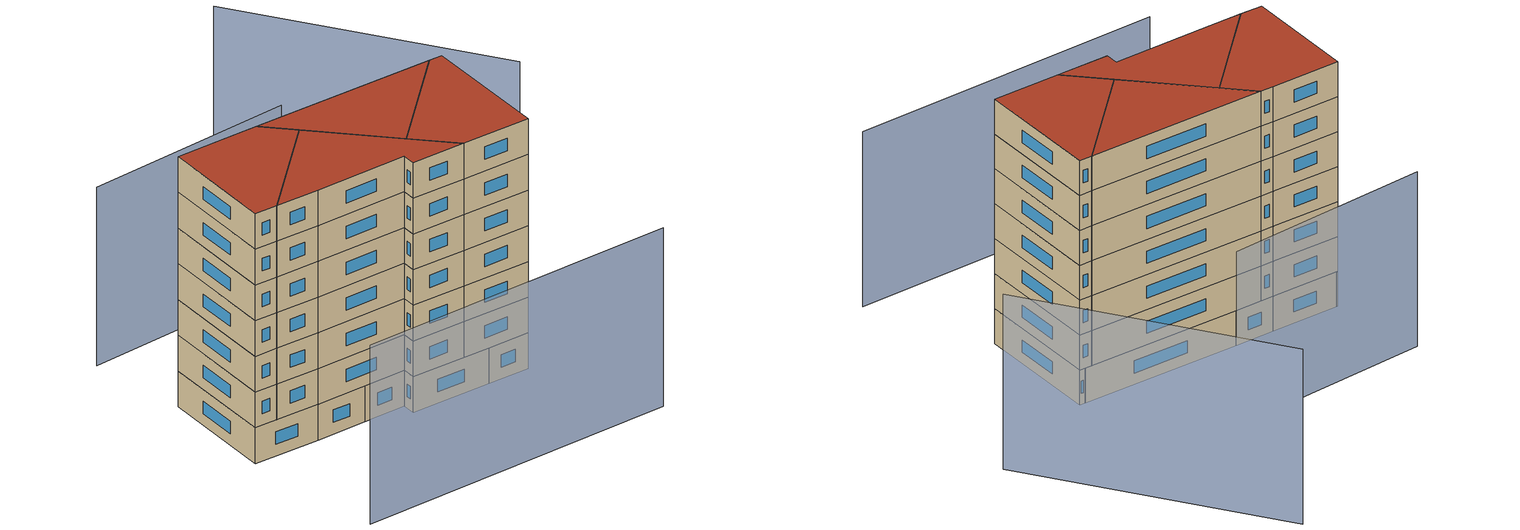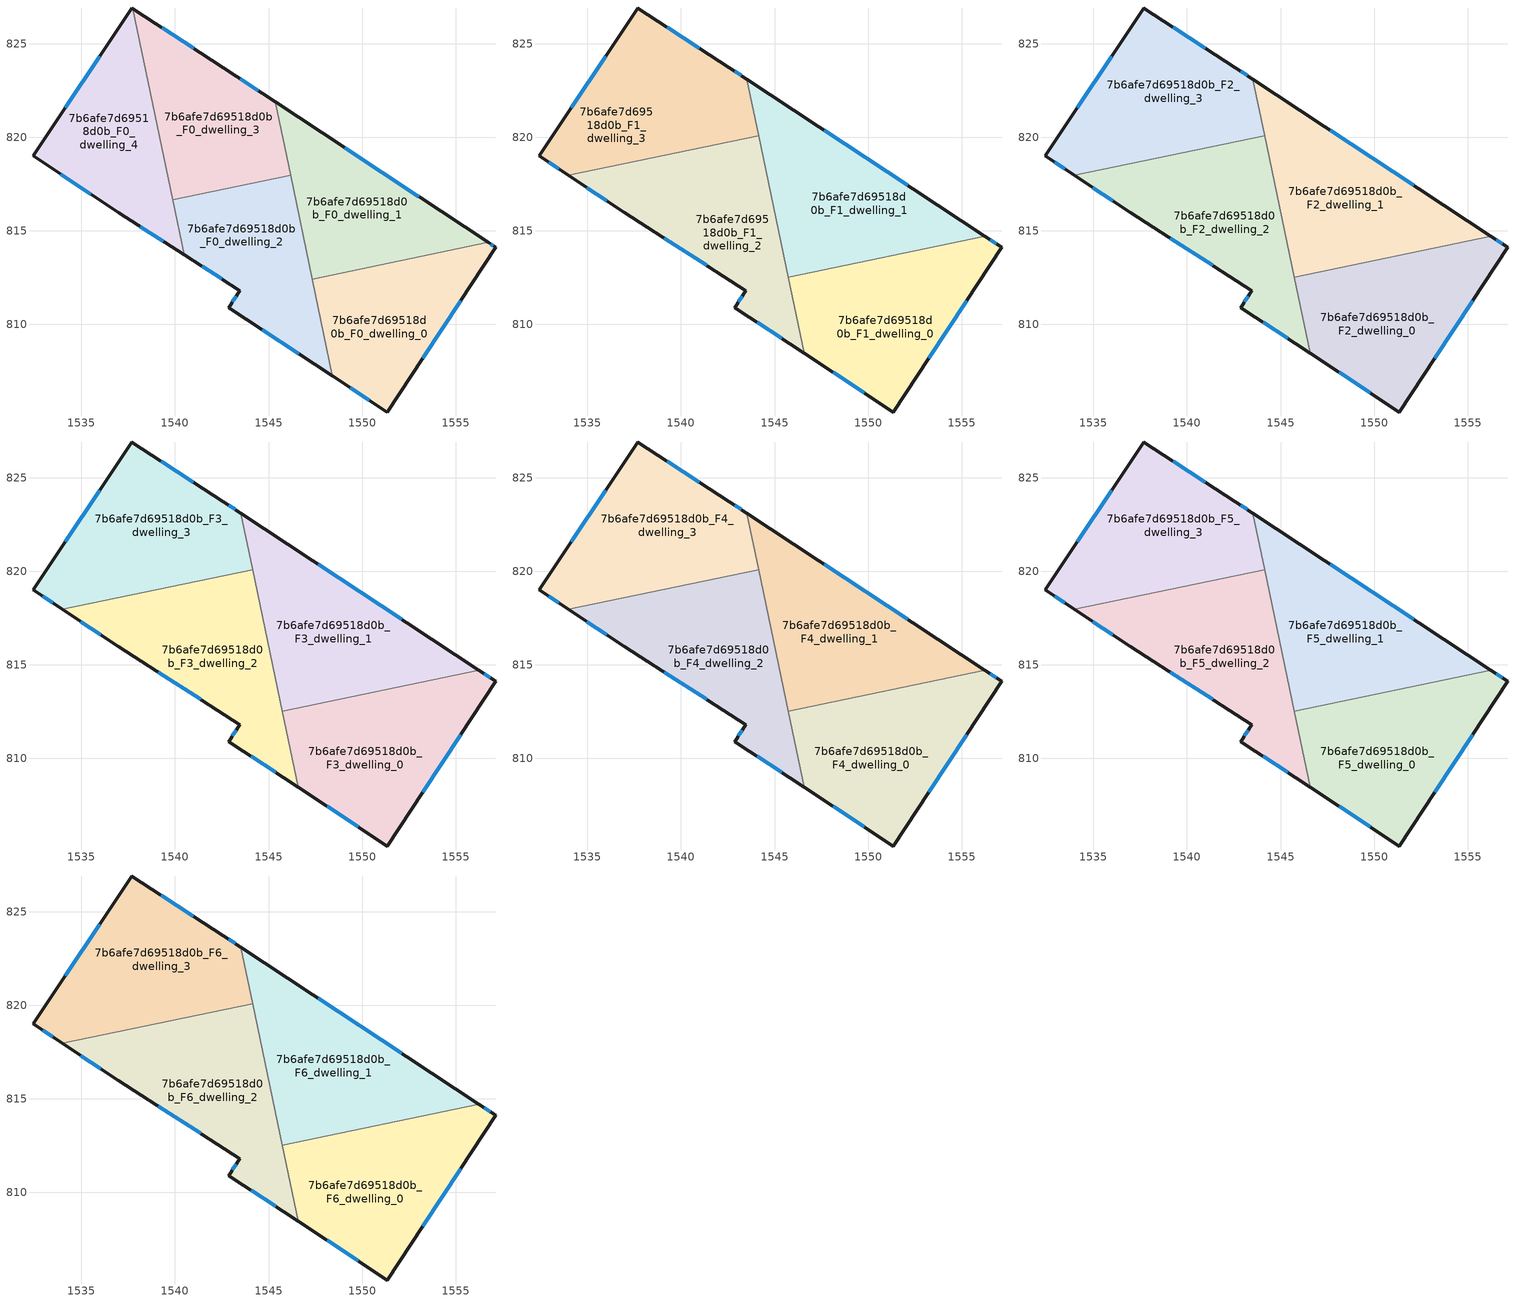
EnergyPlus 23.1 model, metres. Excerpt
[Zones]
7b6afe7d69518d0b_F0_dwelling_0
 floor ground (EU_floor_Construction): 1557.14,814.11 1551.34,805.32 1548.42,807.25 1547.34,812.42 1556.73,814.38 z0
 wall outside (EU_wall_Construction): 1548.42,807.25 1551.34,805.32 1557.14,814.11 1556.73,814.38 z0:3
 wall to 7b6afe7d69518d0b_F0_dwelling_1 (EU_wall_Construction): 1556.73,814.38 1547.34,812.42 z0:3
 wall to 7b6afe7d69518d0b_F0_dwelling_2 (EU_wall_Construction): 1547.34,812.42 1548.42,807.25 z0:3
 window (EU_Window_Construction): 1557.01,814.2 1556.87,814.3 / 1553.23,808.18 1555.26,811.25 / 1549.37,806.62 1550.39,805.95 z0.98:2.02
7b6afe7d69518d0b_F0_dwelling_1
 floor ground (EU_floor_Construction): 1556.73,814.38 1547.34,812.42 1545.36,821.88 z0
 wall outside (EU_wall_Construction): 1556.73,814.38 1545.36,821.88 z0:3
 wall to 7b6afe7d69518d0b_F0_dwelling_3 (EU_wall_Construction): 1545.36,821.88 1546.18,817.97 z0:3
 wall to 7b6afe7d69518d0b_F0_dwelling_2 (EU_wall_Construction): 1546.18,817.97 1547.34,812.42 z0:3
 window (EU_Window_Construction): 1553.04,816.82 1549.06,819.45 z0.98:2.02
 ceiling adiabatic (EU_roof_Construction): 1556.73,814.38 1545.36,821.88 1547.25,812.83 1556.24,814.71 z3
7b6afe7d69518d0b_F0_dwelling_2
 floor ground (EU_floor_Construction): 1546.18,817.97 1548.42,807.25 1542.87,810.9 1543.47,811.81 1540.5,813.72 1539.89,816.66 z0
 wall outside (EU_wall_Construction): 1540.5,813.72 1543.47,811.81 1542.87,810.9 1548.42,807.25 z0:3
 wall to 7b6afe7d69518d0b_F0_dwelling_3 (EU_wall_Construction): 1546.18,817.97 1539.89,816.66 z0:3
 wall to 7b6afe7d69518d0b_F0_dwelling_4 (EU_wall_Construction): 1539.89,816.66 1540.5,813.72 z0:3
 window (EU_Window_Construction): 1544.68,809.72 1546.61,808.44 / 1543.28,811.52 1543.07,811.2 / 1541.47,813.1 1542.51,812.43 z0.98:2.02
7b6afe7d69518d0b_F0_dwelling_3
 floor ground (EU_floor_Construction): 1542.57,823.72 1545.36,821.88 1546.18,817.97 1539.89,816.66 1537.76,826.86 z0
 wall outside (EU_wall_Construction): 1545.36,821.88 1542.57,823.72 1537.76,826.86 z0:3
 wall to 7b6afe7d69518d0b_F0_dwelling_4 (EU_wall_Construction): 1537.76,826.86 1539.89,816.66 z0:3
 window (EU_Window_Construction): 1544.45,822.48 1543.48,823.13 / 1541.01,824.74 1539.32,825.84 z0.98:2.02
7b6afe7d69518d0b_F0_dwelling_4
 floor ground (EU_floor_Construction): 1537.76,826.86 1540.5,813.72 1537,815.95 1532.42,819.01 1537.69,826.9 z0
 wall outside (EU_wall_Construction): 1537.76,826.86 1537.69,826.9 1532.42,819.01 1537,815.95 1540.5,813.72 z0:3
 window (EU_Window_Construction): 1538.14,815.23 1539.36,814.44 / 1533.91,818.02 1535.51,816.95 / 1535.98,824.34 1534.14,821.58 z0.98:2.02
7b6afe7d69518d0b_F1_dwelling_0
 floor to 7b6afe7d69518d0b_F0_dwelling_0 (EU_floor_Construction): 1557.14,814.11 1551.34,805.32 1548.42,807.25 1547.34,812.42 1556.73,814.38 z3
 floor to 7b6afe7d69518d0b_F0_dwelling_2 (EU_floor_Construction): 1547.25,812.83 1548.42,807.25 1546.58,808.46 1545.73,812.52 z3
 floor to 7b6afe7d69518d0b_F0_dwelling_1 (EU_floor_Construction): 1556.73,814.38 1547.34,812.42 1547.25,812.83 1556.24,814.71 z3
 wall outside (EU_wall_Construction): 1546.58,808.46 1551.34,805.32 1557.14,814.11 1556.24,814.71 z3:6
 wall to 7b6afe7d69518d0b_F1_dwelling_1 (EU_wall_Construction): 1556.24,814.71 1545.73,812.52 z3:6
 wall to 7b6afe7d69518d0b_F1_dwelling_2 (EU_wall_Construction): 1545.73,812.52 1546.58,808.46 z3:6
 window (EU_Window_Construction): 1548.13,807.44 1549.79,806.34 / 1556.85,814.31 1556.53,814.52 / 1553.23,808.18 1555.26,811.25 z3.98:5.02
7b6afe7d69518d0b_F1_dwelling_1
 floor adiabatic (EU_floor_Construction): 1556.24,814.71 1547.25,812.83 1545.36,821.88 z3
 floor to 7b6afe7d69518d0b_F0_dwelling_2 (EU_floor_Construction): 1546.18,817.97 1547.25,812.83 1545.73,812.52 1544.66,817.66 z3
 floor to 7b6afe7d69518d0b_F0_dwelling_3 (EU_floor_Construction): 1545.36,821.88 1546.18,817.97 1544.66,817.66 1543.52,823.1 z3
 wall outside (EU_wall_Construction): 1556.24,814.71 1543.52,823.1 z3:6
 wall to 7b6afe7d69518d0b_F1_dwelling_3 (EU_wall_Construction): 1543.52,823.1 1544.15,820.09 z3:6
 wall to 7b6afe7d69518d0b_F1_dwelling_2 (EU_wall_Construction): 1544.15,820.09 1545.73,812.52 z3:6
 window (EU_Window_Construction): 1552.1,817.44 1547.66,820.37 z3.98:5.02
7b6afe7d69518d0b_F1_dwelling_2
 floor to 7b6afe7d69518d0b_F0_dwelling_2 (EU_floor_Construction): 1544.66,817.66 1546.58,808.46 1542.87,810.9 1543.47,811.81 1540.5,813.72 1539.89,816.66 z3
 floor to 7b6afe7d69518d0b_F0_dwelling_3 (EU_floor_Construction): 1544.15,820.09 1544.66,817.66 1539.89,816.66 1539.38,819.09 z3
 floor to 7b6afe7d69518d0b_F0_dwelling_4 (EU_floor_Construction): 1539.38,819.09 1540.5,813.72 1537,815.95 1533.99,817.97 z3
 wall outside (EU_wall_Construction): 1533.99,817.97 1537,815.95 1543.47,811.81 1542.87,810.9 1546.58,808.46 z3:6
 wall to 7b6afe7d69518d0b_F1_dwelling_3 (EU_wall_Construction): 1544.15,820.09 1533.99,817.97 z3:6
 window (EU_Window_Construction): 1543.28,811.52 1543.07,811.2 / 1539.11,814.61 1541.37,813.16 / 1534.97,817.31 1536.02,816.61 / 1544.08,810.11 1545.37,809.26 z3.98:5.02
7b6afe7d69518d0b_F1_dwelling_3
 floor to 7b6afe7d69518d0b_F0_dwelling_3 (EU_floor_Construction): 1542.57,823.72 1543.52,823.1 1544.15,820.09 1539.38,819.09 1537.76,826.86 z3
 floor to 7b6afe7d69518d0b_F0_dwelling_4 (EU_floor_Construction): 1537.76,826.86 1539.38,819.09 1533.99,817.97 1532.42,819.01 1537.69,826.9 z3
 wall outside (EU_wall_Construction): 1543.52,823.1 1542.57,823.72 1537.69,826.9 1532.42,819.01 1533.99,817.97 z3:6
 window (EU_Window_Construction): 1543.21,823.3 1542.88,823.52 / 1532.93,818.67 1533.48,818.31 / 1535.98,824.34 1534.14,821.58 / 1540.99,824.76 1539.28,825.87 z3.98:5.02
7b6afe7d69518d0b_F2_dwelling_0
 floor to 7b6afe7d69518d0b_F1_dwelling_0 (EU_floor_Construction): 1557.14,814.11 1551.34,805.32 1546.58,808.46 1545.73,812.52 1556.24,814.71 z6
 wall outside (EU_wall_Construction): 1546.58,808.46 1551.34,805.32 1557.14,814.11 1556.24,814.71 z6:9
 wall to 7b6afe7d69518d0b_F2_dwelling_1 (EU_wall_Construction): 1556.24,814.71 1545.73,812.52 z6:9
 wall to 7b6afe7d69518d0b_F2_dwelling_2 (EU_wall_Construction): 1545.73,812.52 1546.58,808.46 z6:9
 window (EU_Window_Construction): 1548.13,807.44 1549.79,806.34 / 1556.85,814.31 1556.53,814.52 / 1553.23,808.18 1555.26,811.25 z6.98:8.02
7b6afe7d69518d0b_F2_dwelling_1
 floor to 7b6afe7d69518d0b_F1_dwelling_1 (EU_floor_Construction): 1556.24,814.71 1545.73,812.52 1543.52,823.1 z6
 wall outside (EU_wall_Construction): 1556.24,814.71 1543.52,823.1 z6:9
 wall to 7b6afe7d69518d0b_F2_dwelling_3 (EU_wall_Construction): 1543.52,823.1 1544.15,820.09 z6:9
 wall to 7b6afe7d69518d0b_F2_dwelling_2 (EU_wall_Construction): 1544.15,820.09 1545.73,812.52 z6:9
 window (EU_Window_Construction): 1552.1,817.44 1547.66,820.37 z6.98:8.02
7b6afe7d69518d0b_F2_dwelling_2
 floor to 7b6afe7d69518d0b_F1_dwelling_2 (EU_floor_Construction): 1544.15,820.09 1546.58,808.46 1542.87,810.9 1543.47,811.81 1537,815.95 1533.99,817.97 z6
 wall outside (EU_wall_Construction): 1533.99,817.97 1537,815.95 1543.47,811.81 1542.87,810.9 1546.58,808.46 z6:9
 wall to 7b6afe7d69518d0b_F2_dwelling_3 (EU_wall_Construction): 1544.15,820.09 1533.99,817.97 z6:9
 window (EU_Window_Construction): 1543.28,811.52 1543.07,811.2 / 1539.11,814.61 1541.37,813.16 / 1534.97,817.31 1536.02,816.61 / 1544.08,810.11 1545.37,809.26 z6.98:8.02
7b6afe7d69518d0b_F2_dwelling_3
 floor to 7b6afe7d69518d0b_F1_dwelling_3 (EU_floor_Construction): 1542.57,823.72 1543.52,823.1 1544.15,820.09 1533.99,817.97 1532.42,819.01 1537.69,826.9 z6
 wall outside (EU_wall_Construction): 1543.52,823.1 1542.57,823.72 1537.69,826.9 1532.42,819.01 1533.99,817.97 z6:9
 window (EU_Window_Construction): 1543.21,823.3 1542.88,823.52 / 1532.93,818.67 1533.48,818.31 / 1535.98,824.34 1534.14,821.58 / 1540.99,824.76 1539.28,825.87 z6.98:8.02
7b6afe7d69518d0b_F3_dwelling_0
 floor to 7b6afe7d69518d0b_F2_dwelling_0 (EU_floor_Construction): 1557.14,814.11 1551.34,805.32 1546.58,808.46 1545.73,812.52 1556.24,814.71 z9
 wall outside (EU_wall_Construction): 1546.58,808.46 1551.34,805.32 1557.14,814.11 1556.24,814.71 z9:12
 wall to 7b6afe7d69518d0b_F3_dwelling_1 (EU_wall_Construction): 1556.24,814.71 1545.73,812.52 z9:12
 wall to 7b6afe7d69518d0b_F3_dwelling_2 (EU_wall_Construction): 1545.73,812.52 1546.58,808.46 z9:12
 window (EU_Window_Construction): 1548.13,807.44 1549.79,806.34 / 1556.85,814.31 1556.53,814.52 / 1553.23,808.18 1555.26,811.25 z9.98:11.02
7b6afe7d69518d0b_F3_dwelling_1
 floor to 7b6afe7d69518d0b_F2_dwelling_1 (EU_floor_Construction): 1556.24,814.71 1545.73,812.52 1543.52,823.1 z9
 wall outside (EU_wall_Construction): 1556.24,814.71 1543.52,823.1 z9:12
 wall to 7b6afe7d69518d0b_F3_dwelling_3 (EU_wall_Construction): 1543.52,823.1 1544.15,820.09 z9:12
 wall to 7b6afe7d69518d0b_F3_dwelling_2 (EU_wall_Construction): 1544.15,820.09 1545.73,812.52 z9:12
 window (EU_Window_Construction): 1552.1,817.44 1547.66,820.37 z9.98:11.02
7b6afe7d69518d0b_F3_dwelling_2
 floor to 7b6afe7d69518d0b_F2_dwelling_2 (EU_floor_Construction): 1544.15,820.09 1546.58,808.46 1542.87,810.9 1543.47,811.81 1537,815.95 1533.99,817.97 z9
 wall outside (EU_wall_Construction): 1533.99,817.97 1537,815.95 1543.47,811.81 1542.87,810.9 1546.58,808.46 z9:12
 wall to 7b6afe7d69518d0b_F3_dwelling_3 (EU_wall_Construction): 1544.15,820.09 1533.99,817.97 z9:12
 window (EU_Window_Construction): 1543.28,811.52 1543.07,811.2 / 1539.11,814.61 1541.37,813.16 / 1534.97,817.31 1536.02,816.61 / 1544.08,810.11 1545.37,809.26 z9.98:11.02
7b6afe7d69518d0b_F3_dwelling_3
 floor to 7b6afe7d69518d0b_F2_dwelling_3 (EU_floor_Construction): 1542.57,823.72 1543.52,823.1 1544.15,820.09 1533.99,817.97 1532.42,819.01 1537.69,826.9 z9
 wall outside (EU_wall_Construction): 1543.52,823.1 1542.57,823.72 1537.69,826.9 1532.42,819.01 1533.99,817.97 z9:12
 window (EU_Window_Construction): 1543.21,823.3 1542.88,823.52 / 1532.93,818.67 1533.48,818.31 / 1535.98,824.34 1534.14,821.58 / 1540.99,824.76 1539.28,825.87 z9.98:11.02
7b6afe7d69518d0b_F4_dwelling_0
 floor to 7b6afe7d69518d0b_F3_dwelling_0 (EU_floor_Construction): 1557.14,814.11 1551.34,805.32 1546.58,808.46 1545.73,812.52 1556.24,814.71 z12
 wall outside (EU_wall_Construction): 1546.58,808.46 1551.34,805.32 1557.14,814.11 1556.24,814.71 z12:15
 wall to 7b6afe7d69518d0b_F4_dwelling_1 (EU_wall_Construction): 1556.24,814.71 1545.73,812.52 z12:15
 wall to 7b6afe7d69518d0b_F4_dwelling_2 (EU_wall_Construction): 1545.73,812.52 1546.58,808.46 z12:15
 window (EU_Window_Construction): 1548.13,807.44 1549.79,806.34 / 1556.85,814.31 1556.53,814.52 / 1553.23,808.18 1555.26,811.25 z12.98:14.02
7b6afe7d69518d0b_F4_dwelling_1
 floor to 7b6afe7d69518d0b_F3_dwelling_1 (EU_floor_Construction): 1556.24,814.71 1545.73,812.52 1543.52,823.1 z12
 wall outside (EU_wall_Construction): 1556.24,814.71 1543.52,823.1 z12:15
 wall to 7b6afe7d69518d0b_F4_dwelling_3 (EU_wall_Construction): 1543.52,823.1 1544.15,820.09 z12:15
 wall to 7b6afe7d69518d0b_F4_dwelling_2 (EU_wall_Construction): 1544.15,820.09 1545.73,812.52 z12:15
 window (EU_Window_Construction): 1552.1,817.44 1547.66,820.37 z12.98:14.02
7b6afe7d69518d0b_F4_dwelling_2
 floor to 7b6afe7d69518d0b_F3_dwelling_2 (EU_floor_Construction): 1544.15,820.09 1546.58,808.46 1542.87,810.9 1543.47,811.81 1537,815.95 1533.99,817.97 z12
 wall outside (EU_wall_Construction): 1533.99,817.97 1537,815.95 1543.47,811.81 1542.87,810.9 1546.58,808.46 z12:15
 wall to 7b6afe7d69518d0b_F4_dwelling_3 (EU_wall_Construction): 1544.15,820.09 1533.99,817.97 z12:15
 window (EU_Window_Construction): 1543.28,811.52 1543.07,811.2 / 1539.11,814.61 1541.37,813.16 / 1534.97,817.31 1536.02,816.61 / 1544.08,810.11 1545.37,809.26 z12.98:14.02
7b6afe7d69518d0b_F4_dwelling_3
 floor to 7b6afe7d69518d0b_F3_dwelling_3 (EU_floor_Construction): 1542.57,823.72 1543.52,823.1 1544.15,820.09 1533.99,817.97 1532.42,819.01 1537.69,826.9 z12
 wall outside (EU_wall_Construction): 1543.52,823.1 1542.57,823.72 1537.69,826.9 1532.42,819.01 1533.99,817.97 z12:15
 window (EU_Window_Construction): 1543.21,823.3 1542.88,823.52 / 1532.93,818.67 1533.48,818.31 / 1535.98,824.34 1534.14,821.58 / 1540.99,824.76 1539.28,825.87 z12.98:14.02
7b6afe7d69518d0b_F5_dwelling_0
 floor to 7b6afe7d69518d0b_F4_dwelling_0 (EU_floor_Construction): 1557.14,814.11 1551.34,805.32 1546.58,808.46 1545.73,812.52 1556.24,814.71 z15
 wall outside (EU_wall_Construction): 1546.58,808.46 1551.34,805.32 1557.14,814.11 1556.24,814.71 z15:18
 wall to 7b6afe7d69518d0b_F5_dwelling_1 (EU_wall_Construction): 1556.24,814.71 1545.73,812.52 z15:18
 wall to 7b6afe7d69518d0b_F5_dwelling_2 (EU_wall_Construction): 1545.73,812.52 1546.58,808.46 z15:18
 window (EU_Window_Construction): 1548.13,807.44 1549.79,806.34 / 1556.85,814.31 1556.53,814.52 / 1553.23,808.18 1555.26,811.25 z15.98:17.02
7b6afe7d69518d0b_F5_dwelling_1
 floor to 7b6afe7d69518d0b_F4_dwelling_1 (EU_floor_Construction): 1556.24,814.71 1545.73,812.52 1543.52,823.1 z15
 wall outside (EU_wall_Construction): 1556.24,814.71 1543.52,823.1 z15:18
 wall to 7b6afe7d69518d0b_F5_dwelling_3 (EU_wall_Construction): 1543.52,823.1 1544.15,820.09 z15:18
 wall to 7b6afe7d69518d0b_F5_dwelling_2 (EU_wall_Construction): 1544.15,820.09 1545.73,812.52 z15:18
 window (EU_Window_Construction): 1552.1,817.44 1547.66,820.37 z15.98:17.02
7b6afe7d69518d0b_F5_dwelling_2
 floor to 7b6afe7d69518d0b_F4_dwelling_2 (EU_floor_Construction): 1544.15,820.09 1546.58,808.46 1542.87,810.9 1543.47,811.81 1537,815.95 1533.99,817.97 z15
 wall outside (EU_wall_Construction): 1533.99,817.97 1537,815.95 1543.47,811.81 1542.87,810.9 1546.58,808.46 z15:18
 wall to 7b6afe7d69518d0b_F5_dwelling_3 (EU_wall_Construction): 1544.15,820.09 1533.99,817.97 z15:18
 window (EU_Window_Construction): 1543.28,811.52 1543.07,811.2 / 1539.11,814.61 1541.37,813.16 / 1534.97,817.31 1536.02,816.61 / 1544.08,810.11 1545.37,809.26 z15.98:17.02
7b6afe7d69518d0b_F5_dwelling_3
 floor to 7b6afe7d69518d0b_F4_dwelling_3 (EU_floor_Construction): 1542.57,823.72 1543.52,823.1 1544.15,820.09 1533.99,817.97 1532.42,819.01 1537.69,826.9 z15
 wall outside (EU_wall_Construction): 1543.52,823.1 1542.57,823.72 1537.69,826.9 1532.42,819.01 1533.99,817.97 z15:18
 window (EU_Window_Construction): 1543.21,823.3 1542.88,823.52 / 1532.93,818.67 1533.48,818.31 / 1535.98,824.34 1534.14,821.58 / 1540.99,824.76 1539.28,825.87 z15.98:17.02
7b6afe7d69518d0b_F6_dwelling_0
 floor to 7b6afe7d69518d0b_F5_dwelling_0 (EU_floor_Construction): 1557.14,814.11 1551.34,805.32 1546.58,808.46 1545.73,812.52 1556.24,814.71 z18
 wall outside (EU_wall_Construction): 1546.58,808.46 1551.34,805.32 1557.14,814.11 1556.24,814.71 z18:21
 wall to 7b6afe7d69518d0b_F6_dwelling_1 (EU_wall_Construction): 1556.24,814.71 1545.73,812.52 z18:21
 wall to 7b6afe7d69518d0b_F6_dwelling_2 (EU_wall_Construction): 1545.73,812.52 1546.58,808.46 z18:21
 window (EU_Window_Construction): 1548.13,807.44 1549.79,806.34 / 1556.85,814.31 1556.53,814.52 / 1553.23,808.18 1555.26,811.25 z18.98:20.02
 roof outside (EU_roof_Construction): 1551.34,805.32 1557.14,814.11 1556.24,814.71 1545.73,812.52 1546.58,808.46 z21
7b6afe7d69518d0b_F6_dwelling_1
 floor to 7b6afe7d69518d0b_F5_dwelling_1 (EU_floor_Construction): 1556.24,814.71 1545.73,812.52 1543.52,823.1 z18
 wall outside (EU_wall_Construction): 1556.24,814.71 1543.52,823.1 z18:21
 wall to 7b6afe7d69518d0b_F6_dwelling_3 (EU_wall_Construction): 1543.52,823.1 1544.15,820.09 z18:21
 wall to 7b6afe7d69518d0b_F6_dwelling_2 (EU_wall_Construction): 1544.15,820.09 1545.73,812.52 z18:21
 window (EU_Window_Construction): 1552.1,817.44 1547.66,820.37 z18.98:20.02
 roof outside (EU_roof_Construction): 1556.24,814.71 1543.52,823.1 1545.73,812.52 z21
7b6afe7d69518d0b_F6_dwelling_2
 floor to 7b6afe7d69518d0b_F5_dwelling_2 (EU_floor_Construction): 1544.15,820.09 1546.58,808.46 1542.87,810.9 1543.47,811.81 1537,815.95 1533.99,817.97 z18
 wall outside (EU_wall_Construction): 1533.99,817.97 1537,815.95 1543.47,811.81 1542.87,810.9 1546.58,808.46 z18:21
 wall to 7b6afe7d69518d0b_F6_dwelling_3 (EU_wall_Construction): 1544.15,820.09 1533.99,817.97 z18:21
 window (EU_Window_Construction): 1543.28,811.52 1543.07,811.2 / 1539.11,814.61 1541.37,813.16 / 1534.97,817.31 1536.02,816.61 / 1544.08,810.11 1545.37,809.26 z18.98:20.02
 roof outside (EU_roof_Construction): 1546.58,808.46 1544.15,820.09 1533.99,817.97 1537,815.95 1543.47,811.81 1542.87,810.9 z21
7b6afe7d69518d0b_F6_dwelling_3
 floor to 7b6afe7d69518d0b_F5_dwelling_3 (EU_floor_Construction): 1542.57,823.72 1543.52,823.1 1544.15,820.09 1533.99,817.97 1532.42,819.01 1537.69,826.9 z18
 wall outside (EU_wall_Construction): 1543.52,823.1 1542.57,823.72 1537.69,826.9 1532.42,819.01 1533.99,817.97 z18:21
 window (EU_Window_Construction): 1543.21,823.3 1542.88,823.52 / 1532.93,818.67 1533.48,818.31 / 1535.98,824.34 1534.14,821.58 / 1540.99,824.76 1539.28,825.87 z18.98:20.02
 roof outside (EU_roof_Construction): 1544.15,820.09 1543.52,823.1 1542.57,823.72 1537.69,826.9 1532.42,819.01 1533.99,817.97 z21
shading: 1527.66,808.46 1549.95,794.49 / 1567.38,812.01 1566.78,835.12 / 1555.87,825.89 1540.82,834.3 z0:15
[Building]
EU S2 Campaign: North Axis=0; Terrain=City; Solar Distribution=FullExterior
[Site:Location]
Bologna: Latitude=44.5; Longitude=11.25; Time Zone=1; Elevation=37
[SizingPeriod:WeatherFileDays]
AnnualSizingPeriod: Begin Month=1; Begin Day of Month=1; End Month=12; End Day of Month=31; Day of Week for Start Day=Monday; Use Weather File Daylight Saving Period=No; Use Weather File Rain and Snow Indicators=No
[MATERIAL]
EU_InternalMass_Material: Roughness=MediumRough; Thickness=0.1; Conductivity=1; Density=1800; Specific Heat=900; Thermal Absorptance=0.9; Solar Absorptance=0.7; Visible Absorptance=0.7
[MATERIAL:NOMASS] Roughness=MediumRough; Thermal Absorptance=0.9; Solar Absorptance=0.7; Visible Absorptance=0.7
Name | Thermal Resistance
EU_wall_NoMass | 0.905828
EU_roof_NoMass | 0.37593
EU_floor_NoMass | 0.67114
[WINDOWMATERIAL:SIMPLEGLAZINGSYSTEM]
EU_Window_SimpleGlazing: UFactor=4.52486; Solar Heat Gain Coefficient=0.85; Visible Transmittance=0.85
[CONSTRUCTION]
EU_wall_Construction: EU_wall_NoMass
EU_roof_Construction: EU_roof_NoMass
EU_floor_Construction: EU_floor_NoMass
EU_Window_Construction: EU_Window_SimpleGlazing
EU_InternalMass_Construction: EU_InternalMass_Material
[ZONE] Type=1; Multiplier=1; Ceiling Height=autocalculate; Floor Area=autocalculate; Part of Total Floor Area=Yes
Name | Volume
7b6afe7d69518d0b_F0_dwelling_0 | 139.204
7b6afe7d69518d0b_F1_dwelling_0; 7b6afe7d69518d0b_F2_dwelling_0; 7b6afe7d69518d0b_F3_dwelling_0; 7b6afe7d69518d0b_F4_dwelling_0; 7b6afe7d69518d0b_F5_dwelling_0; 7b6afe7d69518d0b_F6_dwelling_0 | 173.985
7b6afe7d69518d0b_F0_dwelling_1 | 139.202
7b6afe7d69518d0b_F1_dwelling_1; 7b6afe7d69518d0b_F2_dwelling_1; 7b6afe7d69518d0b_F3_dwelling_1; 7b6afe7d69518d0b_F4_dwelling_1; 7b6afe7d69518d0b_F5_dwelling_1; 7b6afe7d69518d0b_F6_dwelling_1 | 174
7b6afe7d69518d0b_F0_dwelling_2 | 139.186
7b6afe7d69518d0b_F1_dwelling_2; 7b6afe7d69518d0b_F2_dwelling_2; 7b6afe7d69518d0b_F3_dwelling_2; 7b6afe7d69518d0b_F4_dwelling_2; 7b6afe7d69518d0b_F5_dwelling_2; 7b6afe7d69518d0b_F6_dwelling_2 | 173.981
7b6afe7d69518d0b_F0_dwelling_3 | 139.193
7b6afe7d69518d0b_F1_dwelling_3; 7b6afe7d69518d0b_F2_dwelling_3; 7b6afe7d69518d0b_F3_dwelling_3; 7b6afe7d69518d0b_F4_dwelling_3; 7b6afe7d69518d0b_F5_dwelling_3; 7b6afe7d69518d0b_F6_dwelling_3 | 173.996
7b6afe7d69518d0b_F0_dwelling_4 | 139.189
[INTERNALMASS] Construction=EU_InternalMass_Construction
Name | Zone or ZoneList | Surface Area
7b6afe7d69518d0b_F0_dwelling_0_EU_InternalMass | 7b6afe7d69518d0b_F0_dwelling_0 | 46.4015
7b6afe7d69518d0b_F0_dwelling_1_EU_InternalMass | 7b6afe7d69518d0b_F0_dwelling_1 | 46.3997
7b6afe7d69518d0b_F0_dwelling_2_EU_InternalMass | 7b6afe7d69518d0b_F0_dwelling_2 | 46.3945
7b6afe7d69518d0b_F0_dwelling_3_EU_InternalMass | 7b6afe7d69518d0b_F0_dwelling_3 | 46.3962
7b6afe7d69518d0b_F0_dwelling_4_EU_InternalMass | 7b6afe7d69518d0b_F0_dwelling_4 | 46.3962
7b6afe7d69518d0b_F1_dwelling_0_EU_InternalMass | 7b6afe7d69518d0b_F1_dwelling_0 | 57.995
7b6afe7d69518d0b_F1_dwelling_1_EU_InternalMass | 7b6afe7d69518d0b_F1_dwelling_1 | 57.9993
7b6afe7d69518d0b_F1_dwelling_2_EU_InternalMass | 7b6afe7d69518d0b_F1_dwelling_2 | 57.9934
7b6afe7d69518d0b_F1_dwelling_3_EU_InternalMass | 7b6afe7d69518d0b_F1_dwelling_3 | 57.9994
7b6afe7d69518d0b_F2_dwelling_0_EU_InternalMass | 7b6afe7d69518d0b_F2_dwelling_0 | 57.995
7b6afe7d69518d0b_F2_dwelling_1_EU_InternalMass | 7b6afe7d69518d0b_F2_dwelling_1 | 57.9993
7b6afe7d69518d0b_F2_dwelling_2_EU_InternalMass | 7b6afe7d69518d0b_F2_dwelling_2 | 57.9934
7b6afe7d69518d0b_F2_dwelling_3_EU_InternalMass | 7b6afe7d69518d0b_F2_dwelling_3 | 57.9994
7b6afe7d69518d0b_F3_dwelling_0_EU_InternalMass | 7b6afe7d69518d0b_F3_dwelling_0 | 57.995
7b6afe7d69518d0b_F3_dwelling_1_EU_InternalMass | 7b6afe7d69518d0b_F3_dwelling_1 | 57.9993
7b6afe7d69518d0b_F3_dwelling_2_EU_InternalMass | 7b6afe7d69518d0b_F3_dwelling_2 | 57.9934
7b6afe7d69518d0b_F3_dwelling_3_EU_InternalMass | 7b6afe7d69518d0b_F3_dwelling_3 | 57.9994
7b6afe7d69518d0b_F4_dwelling_0_EU_InternalMass | 7b6afe7d69518d0b_F4_dwelling_0 | 57.995
7b6afe7d69518d0b_F4_dwelling_1_EU_InternalMass | 7b6afe7d69518d0b_F4_dwelling_1 | 57.9993
7b6afe7d69518d0b_F4_dwelling_2_EU_InternalMass | 7b6afe7d69518d0b_F4_dwelling_2 | 57.9934
7b6afe7d69518d0b_F4_dwelling_3_EU_InternalMass | 7b6afe7d69518d0b_F4_dwelling_3 | 57.9994
7b6afe7d69518d0b_F5_dwelling_0_EU_InternalMass | 7b6afe7d69518d0b_F5_dwelling_0 | 57.995
7b6afe7d69518d0b_F5_dwelling_1_EU_InternalMass | 7b6afe7d69518d0b_F5_dwelling_1 | 57.9993
7b6afe7d69518d0b_F5_dwelling_2_EU_InternalMass | 7b6afe7d69518d0b_F5_dwelling_2 | 57.9934
7b6afe7d69518d0b_F5_dwelling_3_EU_InternalMass | 7b6afe7d69518d0b_F5_dwelling_3 | 57.9994
7b6afe7d69518d0b_F6_dwelling_0_EU_InternalMass | 7b6afe7d69518d0b_F6_dwelling_0 | 57.995
7b6afe7d69518d0b_F6_dwelling_1_EU_InternalMass | 7b6afe7d69518d0b_F6_dwelling_1 | 57.9993
7b6afe7d69518d0b_F6_dwelling_2_EU_InternalMass | 7b6afe7d69518d0b_F6_dwelling_2 | 57.9934
7b6afe7d69518d0b_F6_dwelling_3_EU_InternalMass | 7b6afe7d69518d0b_F6_dwelling_3 | 57.9994
[OTHEREQUIPMENT] Fuel Type=Electricity; Design Level Calculation Method=Watts/Area; Power per Zone Floor Area=1; Fraction Latent=0; Fraction Radiant=0; Fraction Lost=0; Carbon Dioxide Generation Rate=0; EndUse Subcategory=EU_Step8_InternalGains
Name | Zone or ZoneList or Space or SpaceList | Schedule
EU_Step8_InternalGain_7b6afe7d69518d0b_F0_dwelling_0_f000 | 7b6afe7d69518d0b_F0_dwelling_0 | EU_Step8_GainSchedule_7b6afe7d69518d0b_F0_dwelling_0_f000
EU_Step8_InternalGain_7b6afe7d69518d0b_F0_dwelling_1_f000 | 7b6afe7d69518d0b_F0_dwelling_1 | EU_Step8_GainSchedule_7b6afe7d69518d0b_F0_dwelling_1_f000
EU_Step8_InternalGain_7b6afe7d69518d0b_F0_dwelling_2_f000 | 7b6afe7d69518d0b_F0_dwelling_2 | EU_Step8_GainSchedule_7b6afe7d69518d0b_F0_dwelling_2_f000
EU_Step8_InternalGain_7b6afe7d69518d0b_F0_dwelling_3_f000 | 7b6afe7d69518d0b_F0_dwelling_3 | EU_Step8_GainSchedule_7b6afe7d69518d0b_F0_dwelling_3_f000
EU_Step8_InternalGain_7b6afe7d69518d0b_F0_dwelling_4_f000 | 7b6afe7d69518d0b_F0_dwelling_4 | EU_Step8_GainSchedule_7b6afe7d69518d0b_F0_dwelling_4_f000
EU_Step8_InternalGain_7b6afe7d69518d0b_F1_dwelling_0_f000 | 7b6afe7d69518d0b_F1_dwelling_0 | EU_Step8_GainSchedule_7b6afe7d69518d0b_F1_dwelling_0_f000
EU_Step8_InternalGain_7b6afe7d69518d0b_F1_dwelling_1_f000 | 7b6afe7d69518d0b_F1_dwelling_1 | EU_Step8_GainSchedule_7b6afe7d69518d0b_F1_dwelling_1_f000
EU_Step8_InternalGain_7b6afe7d69518d0b_F1_dwelling_2_f000 | 7b6afe7d69518d0b_F1_dwelling_2 | EU_Step8_GainSchedule_7b6afe7d69518d0b_F1_dwelling_2_f000
EU_Step8_InternalGain_7b6afe7d69518d0b_F1_dwelling_3_f000 | 7b6afe7d69518d0b_F1_dwelling_3 | EU_Step8_GainSchedule_7b6afe7d69518d0b_F1_dwelling_3_f000
EU_Step8_InternalGain_7b6afe7d69518d0b_F2_dwelling_0_f000 | 7b6afe7d69518d0b_F2_dwelling_0 | EU_Step8_GainSchedule_7b6afe7d69518d0b_F2_dwelling_0_f000
EU_Step8_InternalGain_7b6afe7d69518d0b_F2_dwelling_1_f000 | 7b6afe7d69518d0b_F2_dwelling_1 | EU_Step8_GainSchedule_7b6afe7d69518d0b_F2_dwelling_1_f000
EU_Step8_InternalGain_7b6afe7d69518d0b_F2_dwelling_2_f000 | 7b6afe7d69518d0b_F2_dwelling_2 | EU_Step8_GainSchedule_7b6afe7d69518d0b_F2_dwelling_2_f000
EU_Step8_InternalGain_7b6afe7d69518d0b_F2_dwelling_3_f000 | 7b6afe7d69518d0b_F2_dwelling_3 | EU_Step8_GainSchedule_7b6afe7d69518d0b_F2_dwelling_3_f000
EU_Step8_InternalGain_7b6afe7d69518d0b_F3_dwelling_0_f000 | 7b6afe7d69518d0b_F3_dwelling_0 | EU_Step8_GainSchedule_7b6afe7d69518d0b_F3_dwelling_0_f000
EU_Step8_InternalGain_7b6afe7d69518d0b_F3_dwelling_1_f000 | 7b6afe7d69518d0b_F3_dwelling_1 | EU_Step8_GainSchedule_7b6afe7d69518d0b_F3_dwelling_1_f000
EU_Step8_InternalGain_7b6afe7d69518d0b_F3_dwelling_2_f000 | 7b6afe7d69518d0b_F3_dwelling_2 | EU_Step8_GainSchedule_7b6afe7d69518d0b_F3_dwelling_2_f000
EU_Step8_InternalGain_7b6afe7d69518d0b_F3_dwelling_3_f000 | 7b6afe7d69518d0b_F3_dwelling_3 | EU_Step8_GainSchedule_7b6afe7d69518d0b_F3_dwelling_3_f000
EU_Step8_InternalGain_7b6afe7d69518d0b_F4_dwelling_0_f000 | 7b6afe7d69518d0b_F4_dwelling_0 | EU_Step8_GainSchedule_7b6afe7d69518d0b_F4_dwelling_0_f000
EU_Step8_InternalGain_7b6afe7d69518d0b_F4_dwelling_1_f000 | 7b6afe7d69518d0b_F4_dwelling_1 | EU_Step8_GainSchedule_7b6afe7d69518d0b_F4_dwelling_1_f000
EU_Step8_InternalGain_7b6afe7d69518d0b_F4_dwelling_2_f000 | 7b6afe7d69518d0b_F4_dwelling_2 | EU_Step8_GainSchedule_7b6afe7d69518d0b_F4_dwelling_2_f000
EU_Step8_InternalGain_7b6afe7d69518d0b_F4_dwelling_3_f000 | 7b6afe7d69518d0b_F4_dwelling_3 | EU_Step8_GainSchedule_7b6afe7d69518d0b_F4_dwelling_3_f000
EU_Step8_InternalGain_7b6afe7d69518d0b_F5_dwelling_0_f000 | 7b6afe7d69518d0b_F5_dwelling_0 | EU_Step8_GainSchedule_7b6afe7d69518d0b_F5_dwelling_0_f000
EU_Step8_InternalGain_7b6afe7d69518d0b_F5_dwelling_1_f000 | 7b6afe7d69518d0b_F5_dwelling_1 | EU_Step8_GainSchedule_7b6afe7d69518d0b_F5_dwelling_1_f000
EU_Step8_InternalGain_7b6afe7d69518d0b_F5_dwelling_2_f000 | 7b6afe7d69518d0b_F5_dwelling_2 | EU_Step8_GainSchedule_7b6afe7d69518d0b_F5_dwelling_2_f000
EU_Step8_InternalGain_7b6afe7d69518d0b_F5_dwelling_3_f000 | 7b6afe7d69518d0b_F5_dwelling_3 | EU_Step8_GainSchedule_7b6afe7d69518d0b_F5_dwelling_3_f000
EU_Step8_InternalGain_7b6afe7d69518d0b_F6_dwelling_0_f000 | 7b6afe7d69518d0b_F6_dwelling_0 | EU_Step8_GainSchedule_7b6afe7d69518d0b_F6_dwelling_0_f000
EU_Step8_InternalGain_7b6afe7d69518d0b_F6_dwelling_1_f000 | 7b6afe7d69518d0b_F6_dwelling_1 | EU_Step8_GainSchedule_7b6afe7d69518d0b_F6_dwelling_1_f000
EU_Step8_InternalGain_7b6afe7d69518d0b_F6_dwelling_2_f000 | 7b6afe7d69518d0b_F6_dwelling_2 | EU_Step8_GainSchedule_7b6afe7d69518d0b_F6_dwelling_2_f000
EU_Step8_InternalGain_7b6afe7d69518d0b_F6_dwelling_3_f000 | 7b6afe7d69518d0b_F6_dwelling_3 | EU_Step8_GainSchedule_7b6afe7d69518d0b_F6_dwelling_3_f000
[ZONEVENTILATION:DESIGNFLOWRATE] Schedule=EU_AlwaysOn; Design Flow Rate Calculation Method=AirChanges/Hour; Air Changes per Hour=0.73129; Ventilation Type=Natural; Fan Pressure Rise=0; Fan Total Efficiency=1; Constant Term Coefficient=1; Temperature Term Coefficient=0; Velocity Term Coefficient=0; Velocity Squared Term Coefficient=0; Minimum Indoor Temperature=-100; Maximum Indoor Temperature=100; Delta Temperature=-100; Minimum Outdoor Temperature=-100; Maximum Outdoor Temperature=100; Maximum Wind Speed=40
Name | Zone or ZoneList or Space or SpaceList
EU_ConstantAir_7b6afe7d69518d0b_F0_dwelling_0 | 7b6afe7d69518d0b_F0_dwelling_0
EU_ConstantAir_7b6afe7d69518d0b_F0_dwelling_1 | 7b6afe7d69518d0b_F0_dwelling_1
EU_ConstantAir_7b6afe7d69518d0b_F0_dwelling_2 | 7b6afe7d69518d0b_F0_dwelling_2
EU_ConstantAir_7b6afe7d69518d0b_F0_dwelling_3 | 7b6afe7d69518d0b_F0_dwelling_3
EU_ConstantAir_7b6afe7d69518d0b_F0_dwelling_4 | 7b6afe7d69518d0b_F0_dwelling_4
EU_ConstantAir_7b6afe7d69518d0b_F1_dwelling_0 | 7b6afe7d69518d0b_F1_dwelling_0
EU_ConstantAir_7b6afe7d69518d0b_F1_dwelling_1 | 7b6afe7d69518d0b_F1_dwelling_1
EU_ConstantAir_7b6afe7d69518d0b_F1_dwelling_2 | 7b6afe7d69518d0b_F1_dwelling_2
EU_ConstantAir_7b6afe7d69518d0b_F1_dwelling_3 | 7b6afe7d69518d0b_F1_dwelling_3
EU_ConstantAir_7b6afe7d69518d0b_F2_dwelling_0 | 7b6afe7d69518d0b_F2_dwelling_0
EU_ConstantAir_7b6afe7d69518d0b_F2_dwelling_1 | 7b6afe7d69518d0b_F2_dwelling_1
EU_ConstantAir_7b6afe7d69518d0b_F2_dwelling_2 | 7b6afe7d69518d0b_F2_dwelling_2
EU_ConstantAir_7b6afe7d69518d0b_F2_dwelling_3 | 7b6afe7d69518d0b_F2_dwelling_3
EU_ConstantAir_7b6afe7d69518d0b_F3_dwelling_0 | 7b6afe7d69518d0b_F3_dwelling_0
EU_ConstantAir_7b6afe7d69518d0b_F3_dwelling_1 | 7b6afe7d69518d0b_F3_dwelling_1
EU_ConstantAir_7b6afe7d69518d0b_F3_dwelling_2 | 7b6afe7d69518d0b_F3_dwelling_2
EU_ConstantAir_7b6afe7d69518d0b_F3_dwelling_3 | 7b6afe7d69518d0b_F3_dwelling_3
EU_ConstantAir_7b6afe7d69518d0b_F4_dwelling_0 | 7b6afe7d69518d0b_F4_dwelling_0
EU_ConstantAir_7b6afe7d69518d0b_F4_dwelling_1 | 7b6afe7d69518d0b_F4_dwelling_1
EU_ConstantAir_7b6afe7d69518d0b_F4_dwelling_2 | 7b6afe7d69518d0b_F4_dwelling_2
EU_ConstantAir_7b6afe7d69518d0b_F4_dwelling_3 | 7b6afe7d69518d0b_F4_dwelling_3
EU_ConstantAir_7b6afe7d69518d0b_F5_dwelling_0 | 7b6afe7d69518d0b_F5_dwelling_0
EU_ConstantAir_7b6afe7d69518d0b_F5_dwelling_1 | 7b6afe7d69518d0b_F5_dwelling_1
EU_ConstantAir_7b6afe7d69518d0b_F5_dwelling_2 | 7b6afe7d69518d0b_F5_dwelling_2
EU_ConstantAir_7b6afe7d69518d0b_F5_dwelling_3 | 7b6afe7d69518d0b_F5_dwelling_3
EU_ConstantAir_7b6afe7d69518d0b_F6_dwelling_0 | 7b6afe7d69518d0b_F6_dwelling_0
EU_ConstantAir_7b6afe7d69518d0b_F6_dwelling_1 | 7b6afe7d69518d0b_F6_dwelling_1
EU_ConstantAir_7b6afe7d69518d0b_F6_dwelling_2 | 7b6afe7d69518d0b_F6_dwelling_2
EU_ConstantAir_7b6afe7d69518d0b_F6_dwelling_3 | 7b6afe7d69518d0b_F6_dwelling_3
[HVACTEMPLATE:THERMOSTAT] Constant Heating Setpoint=20; Constant Cooling Setpoint=50
EU_HeatOnly_7b6afe7d69518d0b_F0_dwelling_0; EU_HeatOnly_7b6afe7d69518d0b_F0_dwelling_1; EU_HeatOnly_7b6afe7d69518d0b_F0_dwelling_2; EU_HeatOnly_7b6afe7d69518d0b_F0_dwelling_3; EU_HeatOnly_7b6afe7d69518d0b_F0_dwelling_4; EU_HeatOnly_7b6afe7d69518d0b_F1_dwelling_0; EU_HeatOnly_7b6afe7d69518d0b_F1_dwelling_1; EU_HeatOnly_7b6afe7d69518d0b_F1_dwelling_2; EU_HeatOnly_7b6afe7d69518d0b_F1_dwelling_3; EU_HeatOnly_7b6afe7d69518d0b_F2_dwelling_0; EU_HeatOnly_7b6afe7d69518d0b_F2_dwelling_1; EU_HeatOnly_7b6afe7d69518d0b_F2_dwelling_2; EU_HeatOnly_7b6afe7d69518d0b_F2_dwelling_3; EU_HeatOnly_7b6afe7d69518d0b_F3_dwelling_0; EU_HeatOnly_7b6afe7d69518d0b_F3_dwelling_1; EU_HeatOnly_7b6afe7d69518d0b_F3_dwelling_2; EU_HeatOnly_7b6afe7d69518d0b_F3_dwelling_3; EU_HeatOnly_7b6afe7d69518d0b_F4_dwelling_0; EU_HeatOnly_7b6afe7d69518d0b_F4_dwelling_1; EU_HeatOnly_7b6afe7d69518d0b_F4_dwelling_2; EU_HeatOnly_7b6afe7d69518d0b_F4_dwelling_3; EU_HeatOnly_7b6afe7d69518d0b_F5_dwelling_0; EU_HeatOnly_7b6afe7d69518d0b_F5_dwelling_1; EU_HeatOnly_7b6afe7d69518d0b_F5_dwelling_2; EU_HeatOnly_7b6afe7d69518d0b_F5_dwelling_3; EU_HeatOnly_7b6afe7d69518d0b_F6_dwelling_0; EU_HeatOnly_7b6afe7d69518d0b_F6_dwelling_1; EU_HeatOnly_7b6afe7d69518d0b_F6_dwelling_2; EU_HeatOnly_7b6afe7d69518d0b_F6_dwelling_3
[HVACTEMPLATE:ZONE:IDEALLOADSAIRSYSTEM] System Availability Schedule=EU_AlwaysOn; Maximum Heating Supply Air Temperature=50; Minimum Cooling Supply Air Temperature=13; Maximum Heating Supply Air Humidity Ratio=0.0156; Minimum Cooling Supply Air Humidity Ratio=0.0077; Heating Limit=NoLimit; Cooling Limit=NoLimit; Heating Availability Schedule=EU_AlwaysOn; Cooling Availability Schedule=EU_CoolingOff; Dehumidification Control Type=ConstantSensibleHeatRatio; Cooling Sensible Heat Ratio=0.7; Dehumidification Setpoint=60; Humidification Control Type=None; Humidification Setpoint=30; Outdoor Air Method=None; Outdoor Air Flow Rate per Person=0.00944; Outdoor Air Flow Rate per Zone Floor Area=0; Outdoor Air Flow Rate per Zone=0; Demand Controlled Ventilation Type=None; Outdoor Air Economizer Type=NoEconomizer; Heat Recovery Type=None; Sensible Heat Recovery Effectiveness=0.7; Latent Heat Recovery Effectiveness=0.65
Name | Template Thermostat
7b6afe7d69518d0b_F0_dwelling_0 | EU_HeatOnly_7b6afe7d69518d0b_F0_dwelling_0
7b6afe7d69518d0b_F0_dwelling_1 | EU_HeatOnly_7b6afe7d69518d0b_F0_dwelling_1
7b6afe7d69518d0b_F0_dwelling_2 | EU_HeatOnly_7b6afe7d69518d0b_F0_dwelling_2
7b6afe7d69518d0b_F0_dwelling_3 | EU_HeatOnly_7b6afe7d69518d0b_F0_dwelling_3
7b6afe7d69518d0b_F0_dwelling_4 | EU_HeatOnly_7b6afe7d69518d0b_F0_dwelling_4
7b6afe7d69518d0b_F1_dwelling_0 | EU_HeatOnly_7b6afe7d69518d0b_F1_dwelling_0
7b6afe7d69518d0b_F1_dwelling_1 | EU_HeatOnly_7b6afe7d69518d0b_F1_dwelling_1
7b6afe7d69518d0b_F1_dwelling_2 | EU_HeatOnly_7b6afe7d69518d0b_F1_dwelling_2
7b6afe7d69518d0b_F1_dwelling_3 | EU_HeatOnly_7b6afe7d69518d0b_F1_dwelling_3
7b6afe7d69518d0b_F2_dwelling_0 | EU_HeatOnly_7b6afe7d69518d0b_F2_dwelling_0
7b6afe7d69518d0b_F2_dwelling_1 | EU_HeatOnly_7b6afe7d69518d0b_F2_dwelling_1
7b6afe7d69518d0b_F2_dwelling_2 | EU_HeatOnly_7b6afe7d69518d0b_F2_dwelling_2
7b6afe7d69518d0b_F2_dwelling_3 | EU_HeatOnly_7b6afe7d69518d0b_F2_dwelling_3
7b6afe7d69518d0b_F3_dwelling_0 | EU_HeatOnly_7b6afe7d69518d0b_F3_dwelling_0
7b6afe7d69518d0b_F3_dwelling_1 | EU_HeatOnly_7b6afe7d69518d0b_F3_dwelling_1
7b6afe7d69518d0b_F3_dwelling_2 | EU_HeatOnly_7b6afe7d69518d0b_F3_dwelling_2
7b6afe7d69518d0b_F3_dwelling_3 | EU_HeatOnly_7b6afe7d69518d0b_F3_dwelling_3
7b6afe7d69518d0b_F4_dwelling_0 | EU_HeatOnly_7b6afe7d69518d0b_F4_dwelling_0
7b6afe7d69518d0b_F4_dwelling_1 | EU_HeatOnly_7b6afe7d69518d0b_F4_dwelling_1
7b6afe7d69518d0b_F4_dwelling_2 | EU_HeatOnly_7b6afe7d69518d0b_F4_dwelling_2
7b6afe7d69518d0b_F4_dwelling_3 | EU_HeatOnly_7b6afe7d69518d0b_F4_dwelling_3
7b6afe7d69518d0b_F5_dwelling_0 | EU_HeatOnly_7b6afe7d69518d0b_F5_dwelling_0
7b6afe7d69518d0b_F5_dwelling_1 | EU_HeatOnly_7b6afe7d69518d0b_F5_dwelling_1
7b6afe7d69518d0b_F5_dwelling_2 | EU_HeatOnly_7b6afe7d69518d0b_F5_dwelling_2
7b6afe7d69518d0b_F5_dwelling_3 | EU_HeatOnly_7b6afe7d69518d0b_F5_dwelling_3
7b6afe7d69518d0b_F6_dwelling_0 | EU_HeatOnly_7b6afe7d69518d0b_F6_dwelling_0
7b6afe7d69518d0b_F6_dwelling_1 | EU_HeatOnly_7b6afe7d69518d0b_F6_dwelling_1
7b6afe7d69518d0b_F6_dwelling_2 | EU_HeatOnly_7b6afe7d69518d0b_F6_dwelling_2
7b6afe7d69518d0b_F6_dwelling_3 | EU_HeatOnly_7b6afe7d69518d0b_F6_dwelling_3
[SIZING:ZONE] Zone Cooling Design Supply Air Temperature Input Method=SupplyAirTemperature; Zone Cooling Design Supply Air Temperature=13; Zone Heating Design Supply Air Temperature Input Method=SupplyAirTemperature; Zone Heating Design Supply Air Temperature=50; Zone Cooling Design Supply Air Humidity Ratio=0.008; Zone Heating Design Supply Air Humidity Ratio=0.008; Cooling Design Air Flow Method=DesignDay; Cooling Design Air Flow Rate=0; Cooling Minimum Air Flow per Zone Floor Area=0.000762; Cooling Minimum Air Flow=0; Cooling Minimum Air Flow Fraction=0.2; Heating Design Air Flow Method=DesignDay; Heating Design Air Flow Rate=0; Heating Maximum Air Flow per Zone Floor Area=0.002032; Heating Maximum Air Flow=0.141576; Heating Maximum Air Flow Fraction=0.3; Account for Dedicated Outdoor Air System=No; Dedicated Outdoor Air System Control Strategy=NeutralSupplyAir; Dedicated Outdoor Air Low Setpoint Temperature for Design=autosize; Dedicated Outdoor Air High Setpoint Temperature for Design=autosize; Zone Load Sizing Method=Sensible Load Only No Latent Load; Zone Latent Cooling Design Supply Air Humidity Ratio Input Method=HumidityRatioDifference; Zone Cooling Design Supply Air Humidity Ratio Difference=0.005; Zone Latent Heating Design Supply Air Humidity Ratio Input Method=HumidityRatioDifference; Zone Humidification Design Supply Air Humidity Ratio Difference=0.005
7b6afe7d69518d0b_F0_dwelling_0; 7b6afe7d69518d0b_F0_dwelling_1; 7b6afe7d69518d0b_F0_dwelling_2; 7b6afe7d69518d0b_F0_dwelling_3; 7b6afe7d69518d0b_F0_dwelling_4; 7b6afe7d69518d0b_F1_dwelling_0; 7b6afe7d69518d0b_F1_dwelling_1; 7b6afe7d69518d0b_F1_dwelling_2; 7b6afe7d69518d0b_F1_dwelling_3; 7b6afe7d69518d0b_F2_dwelling_0; 7b6afe7d69518d0b_F2_dwelling_1; 7b6afe7d69518d0b_F2_dwelling_2; 7b6afe7d69518d0b_F2_dwelling_3; 7b6afe7d69518d0b_F3_dwelling_0; 7b6afe7d69518d0b_F3_dwelling_1; 7b6afe7d69518d0b_F3_dwelling_2; 7b6afe7d69518d0b_F3_dwelling_3; 7b6afe7d69518d0b_F4_dwelling_0; 7b6afe7d69518d0b_F4_dwelling_1; 7b6afe7d69518d0b_F4_dwelling_2; 7b6afe7d69518d0b_F4_dwelling_3; 7b6afe7d69518d0b_F5_dwelling_0; 7b6afe7d69518d0b_F5_dwelling_1; 7b6afe7d69518d0b_F5_dwelling_2; 7b6afe7d69518d0b_F5_dwelling_3; 7b6afe7d69518d0b_F6_dwelling_0; 7b6afe7d69518d0b_F6_dwelling_1; 7b6afe7d69518d0b_F6_dwelling_2; 7b6afe7d69518d0b_F6_dwelling_3
[SCHEDULE:CONSTANT]
Name | Hourly Value
EU_AlwaysOn | 1
EU_CoolingOff | 0
[SCHEDULE:FILE] Column Number=1; Rows to Skip at Top=0; Number of Hours of Data=8760; Column Separator=Comma; Interpolate to Timestep=No; Minutes per Item=60; Adjust Schedule for Daylight Savings=Yes
Name | File
EU_Step8_GainSchedule_7b6afe7d69518d0b_F0_dwelling_0_f000 | ../../schedules/7b6afe7d69518d0b/7b6afe7d69518d0b_F0_dwelling_0_f000_gain.csv
EU_Step8_GainSchedule_7b6afe7d69518d0b_F0_dwelling_1_f000 | ../../schedules/7b6afe7d69518d0b/7b6afe7d69518d0b_F0_dwelling_1_f000_gain.csv
EU_Step8_GainSchedule_7b6afe7d69518d0b_F0_dwelling_2_f000 | ../../schedules/7b6afe7d69518d0b/7b6afe7d69518d0b_F0_dwelling_2_f000_gain.csv
EU_Step8_GainSchedule_7b6afe7d69518d0b_F0_dwelling_3_f000 | ../../schedules/7b6afe7d69518d0b/7b6afe7d69518d0b_F0_dwelling_3_f000_gain.csv
EU_Step8_GainSchedule_7b6afe7d69518d0b_F0_dwelling_4_f000 | ../../schedules/7b6afe7d69518d0b/7b6afe7d69518d0b_F0_dwelling_4_f000_gain.csv
EU_Step8_GainSchedule_7b6afe7d69518d0b_F1_dwelling_0_f000 | ../../schedules/7b6afe7d69518d0b/7b6afe7d69518d0b_F1_dwelling_0_f000_gain.csv
EU_Step8_GainSchedule_7b6afe7d69518d0b_F1_dwelling_1_f000 | ../../schedules/7b6afe7d69518d0b/7b6afe7d69518d0b_F1_dwelling_1_f000_gain.csv
EU_Step8_GainSchedule_7b6afe7d69518d0b_F1_dwelling_2_f000 | ../../schedules/7b6afe7d69518d0b/7b6afe7d69518d0b_F1_dwelling_2_f000_gain.csv
EU_Step8_GainSchedule_7b6afe7d69518d0b_F1_dwelling_3_f000 | ../../schedules/7b6afe7d69518d0b/7b6afe7d69518d0b_F1_dwelling_3_f000_gain.csv
EU_Step8_GainSchedule_7b6afe7d69518d0b_F2_dwelling_0_f000 | ../../schedules/7b6afe7d69518d0b/7b6afe7d69518d0b_F2_dwelling_0_f000_gain.csv
EU_Step8_GainSchedule_7b6afe7d69518d0b_F2_dwelling_1_f000 | ../../schedules/7b6afe7d69518d0b/7b6afe7d69518d0b_F2_dwelling_1_f000_gain.csv
EU_Step8_GainSchedule_7b6afe7d69518d0b_F2_dwelling_2_f000 | ../../schedules/7b6afe7d69518d0b/7b6afe7d69518d0b_F2_dwelling_2_f000_gain.csv
EU_Step8_GainSchedule_7b6afe7d69518d0b_F2_dwelling_3_f000 | ../../schedules/7b6afe7d69518d0b/7b6afe7d69518d0b_F2_dwelling_3_f000_gain.csv
EU_Step8_GainSchedule_7b6afe7d69518d0b_F3_dwelling_0_f000 | ../../schedules/7b6afe7d69518d0b/7b6afe7d69518d0b_F3_dwelling_0_f000_gain.csv
EU_Step8_GainSchedule_7b6afe7d69518d0b_F3_dwelling_1_f000 | ../../schedules/7b6afe7d69518d0b/7b6afe7d69518d0b_F3_dwelling_1_f000_gain.csv
EU_Step8_GainSchedule_7b6afe7d69518d0b_F3_dwelling_2_f000 | ../../schedules/7b6afe7d69518d0b/7b6afe7d69518d0b_F3_dwelling_2_f000_gain.csv
EU_Step8_GainSchedule_7b6afe7d69518d0b_F3_dwelling_3_f000 | ../../schedules/7b6afe7d69518d0b/7b6afe7d69518d0b_F3_dwelling_3_f000_gain.csv
EU_Step8_GainSchedule_7b6afe7d69518d0b_F4_dwelling_0_f000 | ../../schedules/7b6afe7d69518d0b/7b6afe7d69518d0b_F4_dwelling_0_f000_gain.csv
EU_Step8_GainSchedule_7b6afe7d69518d0b_F4_dwelling_1_f000 | ../../schedules/7b6afe7d69518d0b/7b6afe7d69518d0b_F4_dwelling_1_f000_gain.csv
EU_Step8_GainSchedule_7b6afe7d69518d0b_F4_dwelling_2_f000 | ../../schedules/7b6afe7d69518d0b/7b6afe7d69518d0b_F4_dwelling_2_f000_gain.csv
EU_Step8_GainSchedule_7b6afe7d69518d0b_F4_dwelling_3_f000 | ../../schedules/7b6afe7d69518d0b/7b6afe7d69518d0b_F4_dwelling_3_f000_gain.csv
EU_Step8_GainSchedule_7b6afe7d69518d0b_F5_dwelling_0_f000 | ../../schedules/7b6afe7d69518d0b/7b6afe7d69518d0b_F5_dwelling_0_f000_gain.csv
EU_Step8_GainSchedule_7b6afe7d69518d0b_F5_dwelling_1_f000 | ../../schedules/7b6afe7d69518d0b/7b6afe7d69518d0b_F5_dwelling_1_f000_gain.csv
EU_Step8_GainSchedule_7b6afe7d69518d0b_F5_dwelling_2_f000 | ../../schedules/7b6afe7d69518d0b/7b6afe7d69518d0b_F5_dwelling_2_f000_gain.csv
EU_Step8_GainSchedule_7b6afe7d69518d0b_F5_dwelling_3_f000 | ../../schedules/7b6afe7d69518d0b/7b6afe7d69518d0b_F5_dwelling_3_f000_gain.csv
EU_Step8_GainSchedule_7b6afe7d69518d0b_F6_dwelling_0_f000 | ../../schedules/7b6afe7d69518d0b/7b6afe7d69518d0b_F6_dwelling_0_f000_gain.csv
EU_Step8_GainSchedule_7b6afe7d69518d0b_F6_dwelling_1_f000 | ../../schedules/7b6afe7d69518d0b/7b6afe7d69518d0b_F6_dwelling_1_f000_gain.csv
EU_Step8_GainSchedule_7b6afe7d69518d0b_F6_dwelling_2_f000 | ../../schedules/7b6afe7d69518d0b/7b6afe7d69518d0b_F6_dwelling_2_f000_gain.csv
EU_Step8_GainSchedule_7b6afe7d69518d0b_F6_dwelling_3_f000 | ../../schedules/7b6afe7d69518d0b/7b6afe7d69518d0b_F6_dwelling_3_f000_gain.csv
